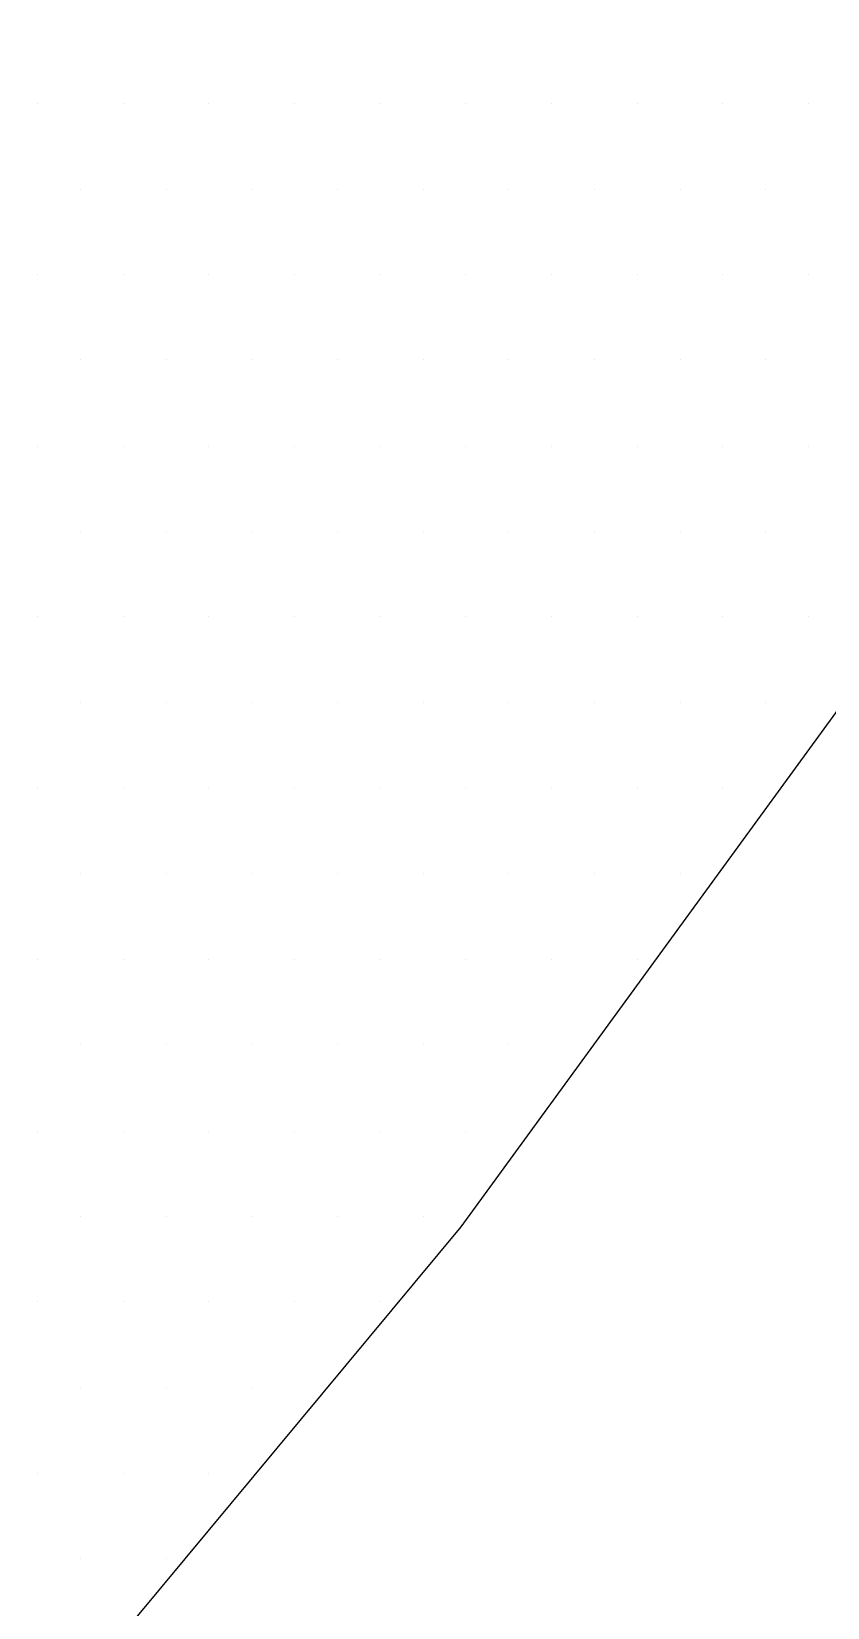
# Paper-space layout 'TOP_A1_00200_01-01-2017_MODELE' of a CAD drawing. Header units: millimetres. Extents: x -52 to 293, y -3 to 294.
# Drawn here: x 199.666 to 200.177, y 128.219 to 129.232 of the extents above; entities that cross this region are included whole.
import ezdxf

# ---------------------------------------------------------------- set-up
doc = ezdxf.new("R2010")
doc.units = ezdxf.units.MM
doc.header["$LTSCALE"] = 2
doc.linetypes.add('CACHEX2', pattern=[0.75, 0.5, -0.25])
for name, color, linetype in [('CALQUE_7', 4, 'Continuous'), ('CARTOUCHE', 7, 'Continuous'), ('rosace', 7, 'Continuous')]:
    doc.layers.add(name, color=color, linetype=linetype)

# ---------------------------------------------------------------- blocks, each defined once
blk = doc.blocks.new('A$C715108E3')
at = {"layer": 'CALQUE_7', "color": 131}
for p, q in [((-20.9824, -15.1655), (-20.9824, -15.1655)), ((-20.8904, -15.1655), (-20.8904, -15.1655)), ((-20.7993, -15.1655), (-20.7993, -15.1655)), ((-20.7073, -15.1655), (-20.7073, -15.1655)), ((-20.6153, -15.1655), (-20.6153, -15.1655)), ((-20.524, -15.1655), (-20.524, -15.1655)), ((-20.4322, -15.1655), (-20.4322, -15.1655)), ((-20.3403, -15.1655), (-20.3403, -15.1655)), ((-20.2487, -15.1655), (-20.2487, -15.1655)), ((-20.157, -15.1655), (-20.157, -15.1655)), ((-20.9367, -15.2579), (-20.9367, -15.2579)), ((-20.8448, -15.2579), (-20.8448, -15.2579)), ((-20.7528, -15.2579), (-20.7528, -15.2579)), ((-20.6616, -15.2579), (-20.6616, -15.2579)), ((-20.5695, -15.2579), (-20.5695, -15.2579)), ((-20.4779, -15.2579), (-20.4779, -15.2579)), ((-20.3864, -15.2579), (-20.3864, -15.2579)), ((-20.2946, -15.2579), (-20.2946, -15.2579)), ((-20.2026, -15.2579), (-20.2026, -15.2579)), ((-20.9824, -15.3493), (-20.9824, -15.3493)), ((-20.8904, -15.3493), (-20.8904, -15.3493)), ((-20.7993, -15.3493), (-20.7993, -15.3493)), ((-20.7073, -15.3493), (-20.7073, -15.3493)), ((-20.6153, -15.3493), (-20.6153, -15.3493)), ((-20.524, -15.3493), (-20.524, -15.3493)), ((-20.4322, -15.3493), (-20.4322, -15.3493)), ((-20.3403, -15.3493), (-20.3403, -15.3493)), ((-20.2487, -15.3493), (-20.2487, -15.3493)), ((-20.157, -15.3493), (-20.157, -15.3493)), ((-20.9367, -15.4406), (-20.9367, -15.4406)), ((-20.8448, -15.4406), (-20.8448, -15.4406)), ((-20.7528, -15.4406), (-20.7528, -15.4406)), ((-20.6616, -15.4406), (-20.6616, -15.4406)), ((-20.5695, -15.4406), (-20.5695, -15.4406)), ((-20.4779, -15.4406), (-20.4779, -15.4406)), ((-20.3864, -15.4406), (-20.3864, -15.4406)), ((-20.2946, -15.4406), (-20.2946, -15.4406)), ((-20.2026, -15.4406), (-20.2026, -15.4406)), ((-20.9824, -15.5332), (-20.9824, -15.5332)), ((-20.8904, -15.5332), (-20.8904, -15.5332)), ((-20.7993, -15.5332), (-20.7993, -15.5332)), ((-20.7073, -15.5332), (-20.7073, -15.5332)), ((-20.6153, -15.5332), (-20.6153, -15.5332)), ((-20.524, -15.5332), (-20.524, -15.5332)), ((-20.4322, -15.5332), (-20.4322, -15.5332)), ((-20.3403, -15.5332), (-20.3403, -15.5332)), ((-20.2487, -15.5332), (-20.2487, -15.5332)), ((-20.157, -15.5332), (-20.157, -15.5332)), ((-20.9367, -15.6246), (-20.9367, -15.6246)), ((-20.8448, -15.6246), (-20.8448, -15.6246)), ((-20.7528, -15.6246), (-20.7528, -15.6246)), ((-20.6616, -15.6246), (-20.6616, -15.6246)), ((-20.5695, -15.6246), (-20.5695, -15.6246)), ((-20.4779, -15.6246), (-20.4779, -15.6246)), ((-20.3864, -15.6246), (-20.3864, -15.6246)), ((-20.2946, -15.6246), (-20.2946, -15.6246)), ((-20.2026, -15.6246), (-20.2026, -15.6246)), ((-20.9824, -15.7159), (-20.9824, -15.7159)), ((-20.8904, -15.7159), (-20.8904, -15.7159)), ((-20.7993, -15.7159), (-20.7993, -15.7159)), ((-20.7073, -15.7159), (-20.7073, -15.7159)), ((-20.6153, -15.7159), (-20.6153, -15.7159)), ((-20.524, -15.7159), (-20.524, -15.7159)), ((-20.4322, -15.7159), (-20.4322, -15.7159)), ((-20.3403, -15.7159), (-20.3403, -15.7159)), ((-20.2487, -15.7159), (-20.2487, -15.7159)), ((-20.157, -15.7159), (-20.157, -15.7159)), ((-20.9367, -15.8083), (-20.9367, -15.8083)), ((-20.8448, -15.8083), (-20.8448, -15.8083)), ((-20.7528, -15.8083), (-20.7528, -15.8083)), ((-20.6616, -15.8083), (-20.6616, -15.8083)), ((-20.5695, -15.8083), (-20.5695, -15.8083)), ((-20.4779, -15.8083), (-20.4779, -15.8083)), ((-20.3864, -15.8083), (-20.3864, -15.8083)), ((-20.2946, -15.8083), (-20.2946, -15.8083)), ((-20.2026, -15.8083), (-20.2026, -15.8083)), ((-20.9824, -15.8996), (-20.9824, -15.8996)), ((-20.8904, -15.8996), (-20.8904, -15.8996)), ((-20.7993, -15.8996), (-20.7993, -15.8996)), ((-20.7073, -15.8996), (-20.7073, -15.8996)), ((-20.6153, -15.8996), (-20.6153, -15.8996)), ((-20.524, -15.8996), (-20.524, -15.8996)), ((-20.4322, -15.8996), (-20.4322, -15.8996)), ((-20.3403, -15.8996), (-20.3403, -15.8996)), ((-20.2487, -15.8996), (-20.2487, -15.8996)), ((-20.9367, -15.991), (-20.9367, -15.991)), ((-20.8448, -15.991), (-20.8448, -15.991)), ((-20.7528, -15.991), (-20.7528, -15.991)), ((-20.6616, -15.991), (-20.6616, -15.991)), ((-20.5695, -15.991), (-20.5695, -15.991)), ((-20.4779, -15.991), (-20.4779, -15.991)), ((-20.3864, -15.991), (-20.3864, -15.991)), ((-20.2946, -15.991), (-20.2946, -15.991)), ((-20.9824, -16.0834), (-20.9824, -16.0834)), ((-20.8904, -16.0834), (-20.8904, -16.0834)), ((-20.7993, -16.0834), (-20.7993, -16.0834)), ((-20.7073, -16.0834), (-20.7073, -16.0834)), ((-20.6153, -16.0834), (-20.6153, -16.0834)), ((-20.524, -16.0834), (-20.524, -16.0834)), ((-20.4322, -16.0834), (-20.4322, -16.0834)), ((-20.3403, -16.0834), (-20.3403, -16.0834)), ((-20.9367, -16.1747), (-20.9367, -16.1747)), ((-20.8448, -16.1747), (-20.8448, -16.1747)), ((-20.7528, -16.1747), (-20.7528, -16.1747)), ((-20.6616, -16.1747), (-20.6616, -16.1747)), ((-20.5695, -16.1747), (-20.5695, -16.1747)), ((-20.4779, -16.1747), (-20.4779, -16.1747)), ((-20.9824, -16.2673), (-20.9824, -16.2673)), ((-20.8904, -16.2673), (-20.8904, -16.2673)), ((-20.7993, -16.2673), (-20.7993, -16.2673)), ((-20.7073, -16.2673), (-20.7073, -16.2673)), ((-20.6153, -16.2673), (-20.6153, -16.2673)), ((-20.524, -16.2673), (-20.524, -16.2673)), ((-20.9367, -16.3587), (-20.9367, -16.3587)), ((-20.8448, -16.3587), (-20.8448, -16.3587)), ((-20.7528, -16.3587), (-20.7528, -16.3587)), ((-20.6616, -16.3587), (-20.6616, -16.3587)), ((-20.5695, -16.3587), (-20.5695, -16.3587)), ((-20.9824, -16.45), (-20.9824, -16.45)), ((-20.8904, -16.45), (-20.8904, -16.45)), ((-20.7993, -16.45), (-20.7993, -16.45)), ((-20.7073, -16.45), (-20.7073, -16.45)), ((-20.6153, -16.45), (-20.6153, -16.45)), ((-20.9367, -16.5424), (-20.9367, -16.5424)), ((-20.8448, -16.5424), (-20.8448, -16.5424)), ((-20.7528, -16.5424), (-20.7528, -16.5424)), ((-20.9824, -16.6339), (-20.9824, -16.6339)), ((-20.8904, -16.6339), (-20.8904, -16.6339)), ((-20.7993, -16.6339), (-20.7993, -16.6339)), ((-20.9367, -16.7251), (-20.9367, -16.7251)), ((-20.8448, -16.7251), (-20.8448, -16.7251))]:
    blk.add_line(p, q, dxfattribs=at)
blk.add_lwpolyline([(-13.4372, -9.6448), (-17.1584, -8.2441), (-18.0286, -7.9298), (-18.0526, -7.5674), (-19.5918, -4.1428), (-19.9715, -4.6917), (-20.3358, -5.3705), (-20.5244, -6.0493), (-18.8268, -9.8581), (-21.759, -9.5491), (-21.8471, -10.1027), (-21.9097, -10.8565), (-21.9352, -11.1957), (-19.0429, -11.5482), (-21.5982, -15.1374), (-21.3595, -15.879), (-21.1447, -16.5576), (-21.0193, -16.9601), (-20.5289, -16.3696), (-17.1333, -11.706), (-13.6302, -12.0681)], dxfattribs=at)
blk = doc.blocks.new('A$C581E6685')
at = {"layer": 'rosace', "color": 32, "linetype": 'CACHEX2', "ltscale": 1.5}
blk.add_ellipse((-38.0538, 23.8138), major_axis=(-19.0311, -3.534), ratio=0.590567, dxfattribs=at)
at = {"layer": 'rosace', "color": 32}
blk.add_ellipse((-37.6144, 23.8499), major_axis=(-13.5768, -4.2839), ratio=0.791971, dxfattribs=at)
at = {"layer": 'CARTOUCHE'}
blk.add_blockref('A$C715108E3', (-31.6739, 36.3189), dxfattribs=at)

psp = doc.layouts.new('TOP_A1_00200_01-01-2017_MODELE')

# ---------------------------------------------------------------- linework, layer by layer
at = {"layer": 'CARTOUCHE'}
psp.add_rational_spline([(193.9931, 140.7359), (193.9931, 129.8447), (193.9931, 118.9535), (193.9931, 115.1135), (197.8331, 115.1135), (243.3724, 115.1135), (288.9116, 115.1135), (292.7516, 115.1135), (292.7516, 118.9535), (292.7516, 129.8447), (292.7516, 140.7359), (292.7516, 144.5759), (288.9116, 144.5759), (243.3724, 144.5759), (197.8331, 144.5759), (193.9931, 144.5759), (193.9931, 140.7359)], [1, 1, 1, 0.707106781187, 1, 1, 1, 0.707106781187, 1, 1, 1, 0.707106781187, 1, 1, 1, 0.707106781187, 1], degree=2, knots=[0, 0, 0, 1, 1, 2.570796, 2.570796, 3.570796, 3.570796, 5.141593, 5.141593, 6.141593, 6.141593, 7.712389, 7.712389, 8.712389, 8.712389, 10.283185, 10.283185, 10.283185], dxfattribs=at)

# ---------------------------------------------------------------- block references
at = {"layer": 'CARTOUCHE', "xscale": 0.6, "yscale": 0.6, "zscale": 0.6}
psp.add_blockref('A$C581E6685', (231.2638, 116.4941), dxfattribs=at)

doc.saveas('drawing.dxf')
